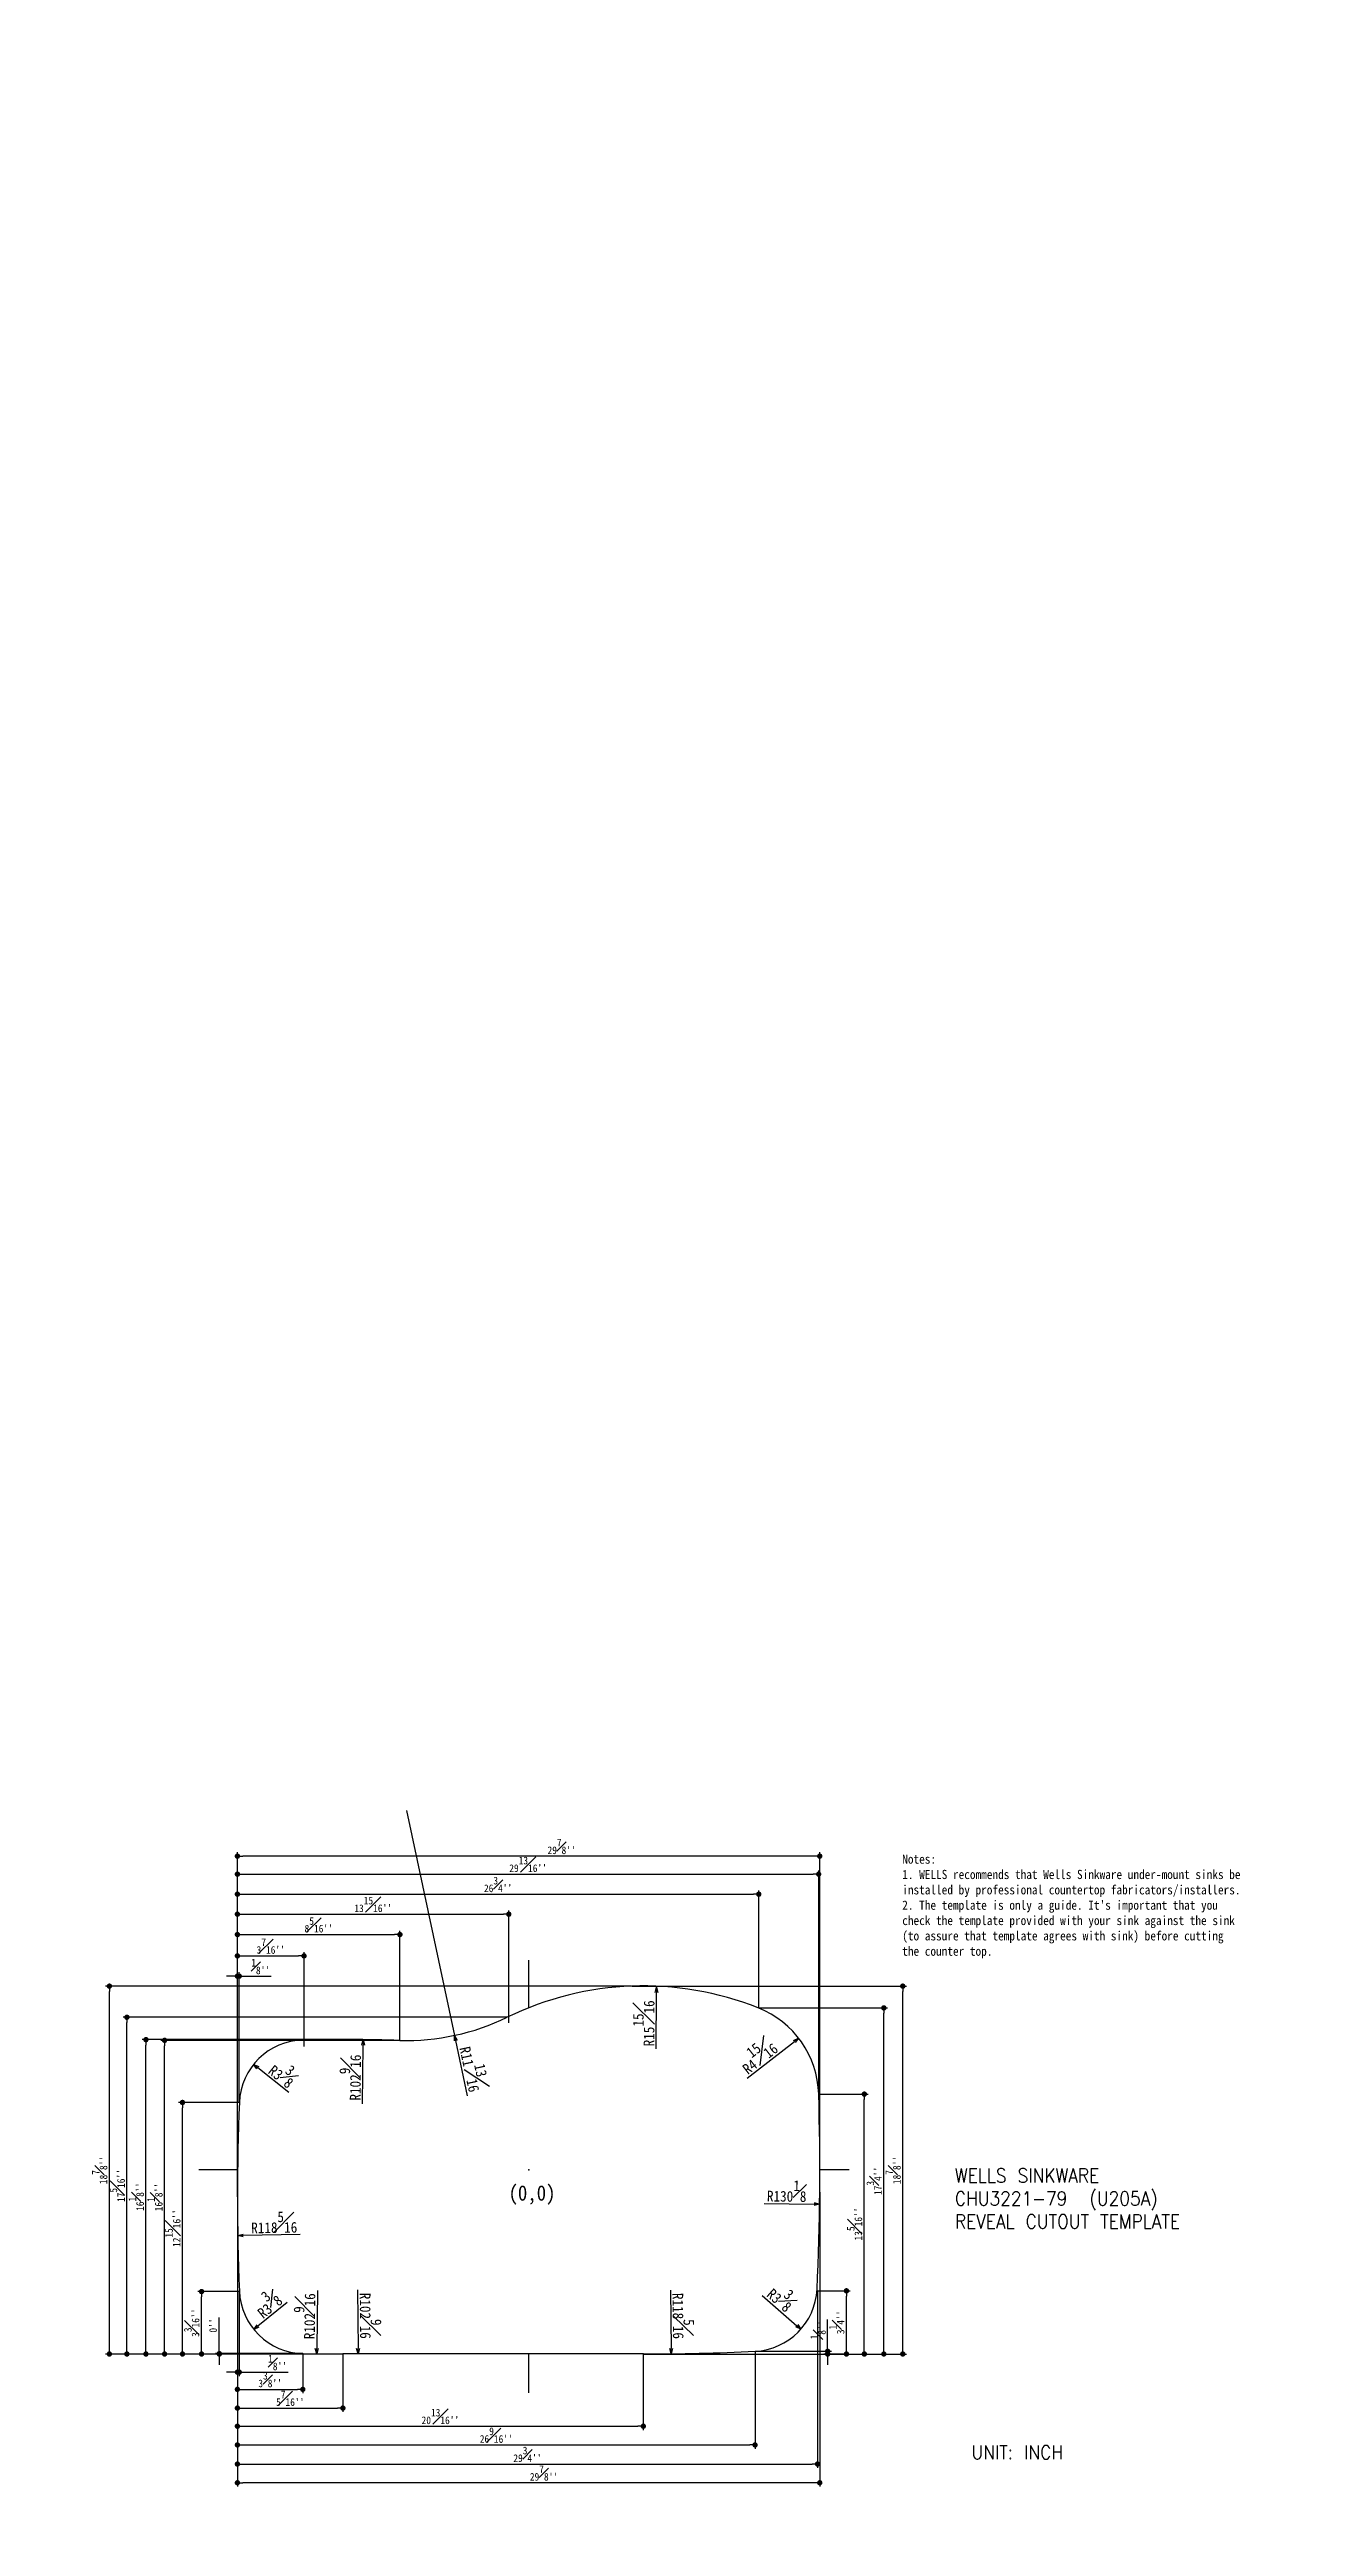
# Model space of a CAD drawing. Extents: x 9668 to 31683, y -16542 to -3912.
# Drawn here: x 28433 to 30058, y -14572 to -11342 of the extents above; entities that cross this region are included whole.
import ezdxf

# ---------------------------------------------------------------- set-up
doc = ezdxf.new("R2010")
doc.units = 0
doc.header["$LTSCALE"] = 40
doc.header["$MEASUREMENT"] = 0
doc.layers.get('0').update_dxf_attribs({"linetype": 'CONTINUOUS'})
doc.layers.get('DEFPOINTS').update_dxf_attribs({"color": 5, "linetype": 'CONTINUOUS'})
doc.layers.add('DIM', color=5, linetype='CONTINUOUS')
doc.styles.get("Standard").update_dxf_attribs({"font": 'SimSun.ttf', "width": 0.9})
doc.dimstyles.new('ISO-25', dxfattribs={"dimtxt": 2.5, "dimasz": 2.5, "dimexe": 1.25, "dimexo": 0.625, "dimtad": 1, "dimtxsty": 'STANDARD', "dimcen": 2.5, "dimadec": 0, "dimazin": 0, "dimtfac": 1, "dimtmove": 0, "dimatfit": 3, "dimfxl": 1, "dimarcsym": 0})

# ---------------------------------------------------------------- blocks, each defined once
blk = doc.blocks.new('_Open30')
at = {"color": 0, "linetype": 'ByBlock', "lineweight": -2}
for p, q in [((-1, 0.27), (0, 0)), ((0, 0), (-1, -0.27)), ((0, 0), (-1, 0))]:
    blk.add_line(p, q, dxfattribs=at)
blk = doc.blocks.new('*D51')
at = {"color": 0, "lineweight": -2}
blk.add_line((29224.1, -13949.1), (29224.4, -13875.5), dxfattribs=at)
at = {"layer": 'DEFPOINTS', "color": 0}
for p in [(29224.4, -13868.5), (29222.9, -14273.5)]:
    blk.add_point(p, dxfattribs=at)
at = {"color": 0, "lineweight": -2, "xscale": 7, "yscale": 7, "zscale": 7, "rotation": 89.78426629944427}
blk.add_blockref('_Open30', (29224.4, -13868.5), dxfattribs=at)
at = {"color": 40, "insert": (29207.7, -13915.8), "char_height": 14, "attachment_point": 5, "rotation": 89.7843}
blk.add_mtext('R15{\\H1.000000x;\\S15#16;}', dxfattribs=at)
blk = doc.blocks.new('_DOT')
at = {"color": 0, "linetype": 'ByBlock'}
blk.add_line((-0.5, 0), (-1, 0), dxfattribs=at)
at = {"color": 0, "linetype": 'ByBlock', "const_width": 0.5}
blk.add_lwpolyline([(-0.25, 0, 1), (0.25, 0, 1)], format="xyb", close=True, dxfattribs=at)
blk = doc.blocks.new('*D52')
at = {"color": 0, "lineweight": -2}
blk.add_line((29342.6, -13987.1), (29404, -13939.5), dxfattribs=at)
at = {"layer": 'DEFPOINTS', "color": 0}
for p in [(29409.5, -13935.2), (29310.8, -14011.8)]:
    blk.add_point(p, dxfattribs=at)
at = {"color": 0, "lineweight": -2, "xscale": 7, "yscale": 7, "zscale": 7, "rotation": 37.83657256440614}
blk.add_blockref('_Open30', (29409.5, -13935.2), dxfattribs=at)
at = {"color": 40, "insert": (29355.2, -13956.4), "char_height": 14, "attachment_point": 5, "rotation": 37.8366}
blk.add_mtext('R4{\\H1.000000x;\\S15#16;}', dxfattribs=at)
blk = doc.blocks.new('*D53')
at = {"color": 0, "lineweight": -2}
blk.add_line((29362.2, -14270.5), (29407.2, -14310.1), dxfattribs=at)
at = {"layer": 'DEFPOINTS', "color": 0}
for p in [(29348.7, -14258.6), (29412.4, -14314.7)]:
    blk.add_point(p, dxfattribs=at)
at = {"color": 0, "lineweight": -2, "xscale": 7, "yscale": 7, "zscale": 7, "rotation": 318.623576532399}
blk.add_blockref('_Open30', (29412.4, -14314.7), dxfattribs=at)
at = {"color": 40, "insert": (29388.9, -14271.9), "char_height": 14, "attachment_point": 5, "rotation": 318.6236}
blk.add_mtext('R3{\\H1.000000x;\\S3#8;}', dxfattribs=at)
blk = doc.blocks.new('*D54')
at = {"color": 0, "lineweight": -2}
blk.add_line((29364.8, -14150.6), (29429.9, -14151.5), dxfattribs=at)
at = {"layer": 'DEFPOINTS', "color": 0}
for p in [(26132.2, -14107), (29436.9, -14151.6)]:
    blk.add_point(p, dxfattribs=at)
at = {"color": 0, "lineweight": -2, "xscale": 7, "yscale": 7, "zscale": 7, "rotation": 359.2262640853022}
blk.add_blockref('_Open30', (29436.9, -14151.6), dxfattribs=at)
at = {"color": 40, "insert": (29394.1, -14134.5), "char_height": 14, "attachment_point": 5, "rotation": 359.2263}
blk.add_mtext('R130{\\H1.000000x;\\S1#8;}', dxfattribs=at)
blk = doc.blocks.new('*D55')
at = {"color": 0, "lineweight": -2}
blk.add_line((28834.9, -14263.2), (28835.5, -14339.9), dxfattribs=at)
at = {"layer": 'DEFPOINTS', "color": 0}
for p in [(28815.7, -11742), (28835.5, -14346.9)]:
    blk.add_point(p, dxfattribs=at)
at = {"color": 0, "lineweight": -2, "xscale": 7, "yscale": 7, "zscale": 7, "rotation": 270.4360628960489}
blk.add_blockref('_Open30', (28835.5, -14346.9), dxfattribs=at)
at = {"color": 40, "insert": (28851.8, -14297.1), "char_height": 14, "attachment_point": 5, "rotation": 270.4361}
blk.add_mtext('R102{\\H1.000000x;\\S9#16;}', dxfattribs=at)
blk = doc.blocks.new('*D56')
at = {"color": 0, "lineweight": -2}
blk.add_line((28841.4, -14020.7), (28842.1, -13944.1), dxfattribs=at)
at = {"layer": 'DEFPOINTS', "color": 0}
for p in [(28842.2, -13937.1), (28815.7, -16542)]:
    blk.add_point(p, dxfattribs=at)
at = {"color": 0, "lineweight": -2, "xscale": 7, "yscale": 7, "zscale": 7, "rotation": 89.41736938651412}
blk.add_blockref('_Open30', (28842.2, -13937.1), dxfattribs=at)
at = {"color": 40, "insert": (28825.1, -13986.5), "char_height": 14, "attachment_point": 5, "rotation": 89.4174}
blk.add_mtext('R102{\\H1.000000x;\\S9#16;}', dxfattribs=at)
blk = doc.blocks.new('*D57')
at = {"color": 0, "lineweight": -2}
for p, q in [((28898.5, -13638.2), (28961.3, -13931.5)), ((28978.2, -14010.3), (28962.8, -13938.4))]:
    blk.add_line(p, q, dxfattribs=at)
at = {"layer": 'DEFPOINTS', "color": 0}
for p in [(28898.5, -13638.2), (28961.3, -13931.5)]:
    blk.add_point(p, dxfattribs=at)
at = {"color": 0, "lineweight": -2, "xscale": 7, "yscale": 7, "zscale": 7, "rotation": 102.0882474618437}
blk.add_blockref('_Open30', (28961.3, -13931.5), dxfattribs=at)
at = {"color": 40, "insert": (28987.5, -13974.3), "char_height": 14, "attachment_point": 5, "rotation": 282.0882}
blk.add_mtext('R11{\\H1.000000x;\\S13#16;}', dxfattribs=at)
blk = doc.blocks.new('*D61')
at = {"color": 0, "lineweight": -2}
blk.add_line((29242.5, -14263.7), (29243.4, -14339.8), dxfattribs=at)
at = {"layer": 'DEFPOINTS', "color": 0}
for p in [(29207.2, -11342), (29243.5, -14346.8)]:
    blk.add_point(p, dxfattribs=at)
at = {"color": 0, "lineweight": -2, "xscale": 7, "yscale": 7, "zscale": 7, "rotation": 270.6910965658784}
blk.add_blockref('_Open30', (29243.5, -14346.8), dxfattribs=at)
at = {"color": 40, "insert": (29259.4, -14297.3), "char_height": 14, "attachment_point": 5, "rotation": 270.6911}
blk.add_mtext('R118{\\H1.000000x;\\S5#16;}', dxfattribs=at)
blk = doc.blocks.new('*D64')
at = {"color": 0, "lineweight": -2}
blk.add_line((28760.2, -14191.2), (28685.6, -14192.5), dxfattribs=at)
at = {"layer": 'DEFPOINTS', "color": 0}
for p in [(31683.2, -14142), (28678.6, -14192.6)]:
    blk.add_point(p, dxfattribs=at)
at = {"color": 0, "lineweight": -2, "xscale": 7, "yscale": 7, "zscale": 7, "rotation": 180.9650124530136}
blk.add_blockref('_Open30', (28678.6, -14192.6), dxfattribs=at)
at = {"color": 40, "insert": (28726.1, -14175.3), "char_height": 14, "attachment_point": 5, "rotation": 0.965}
blk.add_mtext('R118{\\H1.000000x;\\S5#16;}', dxfattribs=at)
blk = doc.blocks.new('*D65')
at = {"color": 0, "lineweight": -2}
blk.add_line((28745.2, -14006), (28704.8, -13973.7), dxfattribs=at)
at = {"layer": 'DEFPOINTS', "color": 0}
for p in [(28699.3, -13969.3), (28765.7, -14022.5)]:
    blk.add_point(p, dxfattribs=at)
at = {"color": 0, "lineweight": -2, "xscale": 7, "yscale": 7, "zscale": 7, "rotation": 141.2962860572462}
blk.add_blockref('_Open30', (28699.3, -13969.3), dxfattribs=at)
at = {"color": 40, "insert": (28739.2, -13980), "char_height": 14, "attachment_point": 5, "rotation": 321.2963}
blk.add_mtext('R3{\\H1.000000x;\\S3#8;}', dxfattribs=at)
blk = doc.blocks.new('*D66')
at = {"color": 0, "lineweight": -2}
blk.add_line((28743, -14279.8), (28705, -14310.5), dxfattribs=at)
at = {"layer": 'DEFPOINTS', "color": 0}
for p in [(28765.7, -14261.5), (28699.6, -14314.9)]:
    blk.add_point(p, dxfattribs=at)
at = {"color": 0, "lineweight": -2, "xscale": 7, "yscale": 7, "zscale": 7, "rotation": 218.9457863815607}
blk.add_blockref('_Open30', (28699.6, -14314.9), dxfattribs=at)
at = {"color": 40, "insert": (28716.3, -14280), "char_height": 14, "attachment_point": 5, "rotation": 38.9458}
blk.add_mtext('R3{\\H1.000000x;\\S3#8;}', dxfattribs=at)
blk = doc.blocks.new('*D86')
at = {"color": 0, "lineweight": -2}
for p, q in [((28678.2, -14142.6), (28678.2, -14519.9)), ((29437.1, -14136), (29437.1, -14519.9)), ((29430.1, -14514.9), (28685.2, -14514.9))]:
    blk.add_line(p, q, dxfattribs=at)
at = {"layer": 'DEFPOINTS', "color": 0}
for p in [(28678.2, -14142), (29437.1, -14135.3), (28678.2, -14514.9)]:
    blk.add_point(p, dxfattribs=at)
at = {"color": 0, "lineweight": -2, "xscale": 7, "yscale": 7, "zscale": 7, "rotation": 180}
blk.add_blockref('_DOT', (28678.2, -14514.9), dxfattribs=at)
at = {"color": 0, "lineweight": -2, "xscale": 7, "yscale": 7, "zscale": 7}
blk.add_blockref('_DOT', (29437.1, -14514.9), dxfattribs=at)
at = {"color": 40, "insert": (29077.7, -14502.2), "char_height": 10, "attachment_point": 5}
blk.add_mtext("29{\\H1.000000x;\\S7#8;}''", dxfattribs=at)
blk = doc.blocks.new('*D89')
at = {"color": 0, "lineweight": -2}
blk.add_line((28782.6, -14264), (28781.6, -14339.8), dxfattribs=at)
at = {"layer": 'DEFPOINTS', "color": 0}
for p in [(28815.7, -11742), (28781.5, -14346.8)]:
    blk.add_point(p, dxfattribs=at)
at = {"color": 0, "lineweight": -2, "xscale": 7, "yscale": 7, "zscale": 7, "rotation": 269.2471420205428}
blk.add_blockref('_Open30', (28781.5, -14346.8), dxfattribs=at)
at = {"color": 40, "insert": (28765.5, -14297.7), "char_height": 14, "attachment_point": 5, "rotation": 89.2471}
blk.add_mtext('R102{\\H1.000000x;\\S9#16;}', dxfattribs=at)
blk = doc.blocks.new('*D90')
at = {"color": 0, "lineweight": -2}
for p, q in [((29192.8, -13867.3), (29550.3, -13867.3)), ((29545.3, -14340), (29545.3, -13874.3)), ((29207.8, -14347), (29550.3, -14347))]:
    blk.add_line(p, q, dxfattribs=at)
at = {"layer": 'DEFPOINTS', "color": 0}
for p in [(29192.2, -13867.3), (29545.3, -13867.3), (29207.2, -14347)]:
    blk.add_point(p, dxfattribs=at)
at = {"color": 0, "lineweight": -2, "xscale": 7, "yscale": 7, "zscale": 7}
for p, rotation in [((29545.3, -13867.3), 90), ((29545.3, -14347), 270)]:
    blk.add_blockref('_DOT', p, dxfattribs=dict(at, rotation=rotation))
at = {"color": 40, "insert": (29532.6, -14107.1), "char_height": 10, "attachment_point": 5, "rotation": 90}
blk.add_mtext("18{\\H1.000000x;\\S7#8;}''", dxfattribs=at)
blk = doc.blocks.new('*D97')
at = {"color": 0, "lineweight": -2}
for p, q in [((29434.2, -14264.6), (29476.9, -14264.6)), ((29471.9, -14340), (29471.9, -14271.6)), ((29454.2, -14347), (29476.9, -14347))]:
    blk.add_line(p, q, dxfattribs=at)
at = {"layer": 'DEFPOINTS', "color": 0}
for p in [(29433.6, -14264.6), (29471.9, -14264.6), (29453.6, -14347)]:
    blk.add_point(p, dxfattribs=at)
at = {"color": 0, "lineweight": -2, "xscale": 7, "yscale": 7, "zscale": 7}
for p, rotation in [((29471.9, -14264.6), 90), ((29471.9, -14347), 270)]:
    blk.add_blockref('_DOT', p, dxfattribs=dict(at, rotation=rotation))
at = {"color": 40, "insert": (29459.3, -14305.8), "char_height": 10, "attachment_point": 5, "rotation": 90}
blk.add_mtext("3{\\H1.000000x;\\S1#4;}''", dxfattribs=at)
blk = doc.blocks.new('*D98')
at = {"color": 0, "lineweight": -2}
for p, q in [((29436.4, -14008.1), (29500.2, -14008.1)), ((29495.2, -14340), (29495.2, -14015.1)), ((29476.3, -14347), (29500.2, -14347))]:
    blk.add_line(p, q, dxfattribs=at)
at = {"layer": 'DEFPOINTS', "color": 0}
for p in [(29435.7, -14008.1), (29495.2, -14008.1), (29475.7, -14347)]:
    blk.add_point(p, dxfattribs=at)
at = {"color": 0, "lineweight": -2, "xscale": 7, "yscale": 7, "zscale": 7}
for p, rotation in [((29495.2, -14008.1), 90), ((29495.2, -14347), 270)]:
    blk.add_blockref('_DOT', p, dxfattribs=dict(at, rotation=rotation))
at = {"color": 40, "insert": (29482.5, -14177.5), "char_height": 10, "attachment_point": 5, "rotation": 90}
blk.add_mtext("13{\\H1.000000x;\\S5#16;}''", dxfattribs=at)
blk = doc.blocks.new('*D99')
at = {"color": 0, "lineweight": -2}
for p, q in [((29357.7, -13895.7), (29525.6, -13895.7)), ((29520.6, -14340), (29520.6, -13902.7)), ((29476.3, -14347), (29525.6, -14347))]:
    blk.add_line(p, q, dxfattribs=at)
at = {"layer": 'DEFPOINTS', "color": 0}
for p in [(29357, -13895.7), (29520.6, -13895.7), (29475.7, -14347)]:
    blk.add_point(p, dxfattribs=at)
at = {"color": 0, "lineweight": -2, "xscale": 7, "yscale": 7, "zscale": 7}
for p, rotation in [((29520.6, -13895.7), 90), ((29520.6, -14347), 270)]:
    blk.add_blockref('_DOT', p, dxfattribs=dict(at, rotation=rotation))
at = {"color": 40, "insert": (29507.9, -14121.3), "char_height": 10, "attachment_point": 5, "rotation": 90}
blk.add_mtext("17{\\H1.000000x;\\S3#4;}''", dxfattribs=at)
blk = doc.blocks.new('*D100')
at = {"color": 0, "lineweight": -2}
for p, q in [((29447.4, -14336.5), (29447.4, -14301.9)), ((29353.4, -14343.5), (29452.4, -14343.5)), ((29475, -14347), (29442.4, -14347)), ((29447.4, -14347), (29447.4, -14343.5)), ((29447.4, -14354), (29447.4, -14361))]:
    blk.add_line(p, q, dxfattribs=at)
at = {"layer": 'DEFPOINTS', "color": 0}
for p in [(29352.8, -14343.5), (29447.4, -14343.5), (29475.7, -14347)]:
    blk.add_point(p, dxfattribs=at)
at = {"color": 0, "lineweight": -2, "xscale": 7, "yscale": 7, "zscale": 7}
for p, rotation in [((29447.4, -14343.5), 270), ((29447.4, -14347), 90)]:
    blk.add_blockref('_DOT', p, dxfattribs=dict(at, rotation=rotation))
at = {"color": 40, "insert": (29434.8, -14315.7), "char_height": 10, "attachment_point": 5, "rotation": 90}
blk.add_mtext("{\\H1.000000x;\\S1#8;}''", dxfattribs=at)
blk = doc.blocks.new('*D101')
at = {"color": 0, "lineweight": -2}
for p, q in [((28841.6, -13937.1), (28554, -13937.1)), ((28559, -14340), (28559, -13944.1)), ((28815.1, -14347), (28554, -14347))]:
    blk.add_line(p, q, dxfattribs=at)
at = {"layer": 'DEFPOINTS', "color": 0}
for p in [(28559, -13937.1), (28842.2, -13937.1), (28815.7, -14347)]:
    blk.add_point(p, dxfattribs=at)
at = {"color": 0, "lineweight": -2, "xscale": 7, "yscale": 7, "zscale": 7}
for p, rotation in [((28559, -13937.1), 90), ((28559, -14347), 270)]:
    blk.add_blockref('_DOT', p, dxfattribs=dict(at, rotation=rotation))
at = {"color": 40, "insert": (28546.4, -14142), "char_height": 10, "attachment_point": 5, "rotation": 90}
blk.add_mtext("16{\\H1.000000x;\\S1#8;}''", dxfattribs=at)
blk = doc.blocks.new('*D102')
at = {"color": 0, "lineweight": -2}
for p, q in [((28680.1, -14265.6), (28626.5, -14265.6)), ((28631.5, -14340), (28631.5, -14272.6)), ((28815.1, -14347), (28626.5, -14347))]:
    blk.add_line(p, q, dxfattribs=at)
at = {"layer": 'DEFPOINTS', "color": 0}
for p in [(28631.5, -14265.6), (28680.7, -14265.6), (28815.7, -14347)]:
    blk.add_point(p, dxfattribs=at)
at = {"color": 0, "lineweight": -2, "xscale": 7, "yscale": 7, "zscale": 7}
for p, rotation in [((28631.5, -14265.6), 90), ((28631.5, -14347), 270)]:
    blk.add_blockref('_DOT', p, dxfattribs=dict(at, rotation=rotation))
at = {"color": 40, "insert": (28618.7, -14306.3), "char_height": 10, "attachment_point": 5, "rotation": 90}
blk.add_mtext("3{\\H1.000000x;\\S3#16;}''", dxfattribs=at)
blk = doc.blocks.new('*D103')
at = {"color": 0, "lineweight": -2}
for p, q in [((28654.6, -14339.5), (28654.6, -14299.6)), ((28763.4, -14346.5), (28649.6, -14346.5)), ((28815.1, -14347), (28649.6, -14347)), ((28654.6, -14347), (28654.6, -14346.5)), ((28654.6, -14354), (28654.6, -14361))]:
    blk.add_line(p, q, dxfattribs=at)
at = {"layer": 'DEFPOINTS', "color": 0}
for p in [(28654.6, -14346.5), (28764, -14346.5), (28815.7, -14347)]:
    blk.add_point(p, dxfattribs=at)
at = {"color": 0, "lineweight": -2, "xscale": 7, "yscale": 7, "zscale": 7}
for p, rotation in [((28654.6, -14346.5), 270), ((28654.6, -14347), 90)]:
    blk.add_blockref('_DOT', p, dxfattribs=dict(at, rotation=rotation))
at = {"color": 40, "insert": (28646.6, -14309.9), "char_height": 10, "attachment_point": 5, "rotation": 90}
blk.add_mtext("0''", dxfattribs=at)
blk = doc.blocks.new('*D104')
at = {"color": 0, "lineweight": -2}
for p, q in [((28680.1, -14019), (28601.6, -14019)), ((28606.6, -14340), (28606.6, -14026)), ((28815.1, -14347), (28601.6, -14347))]:
    blk.add_line(p, q, dxfattribs=at)
at = {"layer": 'DEFPOINTS', "color": 0}
for p in [(28606.6, -14019), (28680.7, -14019), (28815.7, -14347)]:
    blk.add_point(p, dxfattribs=at)
at = {"color": 0, "lineweight": -2, "xscale": 7, "yscale": 7, "zscale": 7}
for p, rotation in [((28606.6, -14019), 90), ((28606.6, -14347), 270)]:
    blk.add_blockref('_DOT', p, dxfattribs=dict(at, rotation=rotation))
at = {"color": 40, "insert": (28594, -14183), "char_height": 10, "attachment_point": 5, "rotation": 90}
blk.add_mtext("12{\\H1.000000x;\\S15#16;}''", dxfattribs=at)
blk = doc.blocks.new('*D106')
at = {"color": 0, "lineweight": -2}
for p, q in [((28889.3, -13938), (28578.3, -13938)), ((28583.3, -14340), (28583.3, -13945)), ((28815.1, -14347), (28578.3, -14347))]:
    blk.add_line(p, q, dxfattribs=at)
at = {"layer": 'DEFPOINTS', "color": 0}
for p in [(28583.3, -13938), (28890, -13938), (28815.7, -14347)]:
    blk.add_point(p, dxfattribs=at)
at = {"color": 0, "lineweight": -2, "xscale": 7, "yscale": 7, "zscale": 7}
for p, rotation in [((28583.3, -13938), 90), ((28583.3, -14347), 270)]:
    blk.add_blockref('_DOT', p, dxfattribs=dict(at, rotation=rotation))
at = {"color": 40, "insert": (28570.7, -14142.5), "char_height": 10, "attachment_point": 5, "rotation": 90}
blk.add_mtext("16{\\H1.000000x;\\S1#8;}''", dxfattribs=at)
blk = doc.blocks.new('*D107')
at = {"color": 0, "lineweight": -2}
for p, q in [((29029.3, -13907.9), (28529.2, -13907.9)), ((28534.2, -14340), (28534.2, -13914.9)), ((28815.1, -14347), (28529.2, -14347))]:
    blk.add_line(p, q, dxfattribs=at)
at = {"layer": 'DEFPOINTS', "color": 0}
for p in [(28534.2, -13907.9), (29029.9, -13907.9), (28815.7, -14347)]:
    blk.add_point(p, dxfattribs=at)
at = {"color": 0, "lineweight": -2, "xscale": 7, "yscale": 7, "zscale": 7}
for p, rotation in [((28534.2, -13907.9), 90), ((28534.2, -14347), 270)]:
    blk.add_blockref('_DOT', p, dxfattribs=dict(at, rotation=rotation))
at = {"color": 40, "insert": (28521.5, -14127.4), "char_height": 10, "attachment_point": 5, "rotation": 90}
blk.add_mtext("17{\\H1.000000x;\\S5#16;}''", dxfattribs=at)
blk = doc.blocks.new('*D108')
at = {"color": 0, "lineweight": -2}
for p, q in [((29191.5, -13867.3), (28506.4, -13867.3)), ((28511.4, -14340), (28511.4, -13874.3)), ((28815.1, -14347), (28506.4, -14347))]:
    blk.add_line(p, q, dxfattribs=at)
at = {"layer": 'DEFPOINTS', "color": 0}
for p in [(28511.4, -13867.3), (29192.2, -13867.3), (28815.7, -14347)]:
    blk.add_point(p, dxfattribs=at)
at = {"color": 0, "lineweight": -2, "xscale": 7, "yscale": 7, "zscale": 7}
for p, rotation in [((28511.4, -13867.3), 90), ((28511.4, -14347), 270)]:
    blk.add_blockref('_DOT', p, dxfattribs=dict(at, rotation=rotation))
at = {"color": 40, "insert": (28498.7, -14107.1), "char_height": 10, "attachment_point": 5, "rotation": 90}
blk.add_mtext("18{\\H1.000000x;\\S7#8;}''", dxfattribs=at)
blk = doc.blocks.new('*D114')
at = {"color": 0, "lineweight": -2}
for p, q in [((28678.2, -14142), (28678.2, -13692.8)), ((29437.1, -14134.7), (29437.1, -13692.8)), ((29430.1, -13697.8), (28685.2, -13697.8))]:
    blk.add_line(p, q, dxfattribs=at)
at = {"layer": 'DEFPOINTS', "color": 0}
for p in [(28678.2, -13697.8), (28678.2, -14142.6), (29437.1, -14135.3)]:
    blk.add_point(p, dxfattribs=at)
at = {"color": 0, "lineweight": -2, "xscale": 7, "yscale": 7, "zscale": 7, "rotation": 180}
blk.add_blockref('_DOT', (28678.2, -13697.8), dxfattribs=at)
at = {"color": 0, "lineweight": -2, "xscale": 7, "yscale": 7, "zscale": 7}
blk.add_blockref('_DOT', (29437.1, -13697.8), dxfattribs=at)
at = {"color": 40, "insert": (29100.7, -13685.2), "char_height": 10, "attachment_point": 5}
blk.add_mtext("29{\\H1.000000x;\\S7#8;}''", dxfattribs=at)
blk = doc.blocks.new('*D116')
at = {"color": 0, "lineweight": -2}
for p, q in [((28678.2, -13974.9), (28678.2, -13822.9)), ((28765, -13946), (28765, -13822.9)), ((28685.2, -13827.9), (28758, -13827.9))]:
    blk.add_line(p, q, dxfattribs=at)
at = {"layer": 'DEFPOINTS', "color": 0}
for p in [(28765, -13827.9), (28765, -13946.6), (28678.2, -13975.5)]:
    blk.add_point(p, dxfattribs=at)
at = {"color": 0, "lineweight": -2, "xscale": 7, "yscale": 7, "zscale": 7, "rotation": 180}
blk.add_blockref('_DOT', (28678.2, -13827.9), dxfattribs=at)
at = {"color": 0, "lineweight": -2, "xscale": 7, "yscale": 7, "zscale": 7}
blk.add_blockref('_DOT', (28765, -13827.9), dxfattribs=at)
at = {"color": 40, "insert": (28721.6, -13815.2), "char_height": 10, "attachment_point": 5}
blk.add_mtext("3{\\H1.000000x;\\S7#16;}''", dxfattribs=at)
blk = doc.blocks.new('*D117')
at = {"color": 0, "lineweight": -2}
for p, q in [((28671.2, -13854.3), (28664.2, -13854.3)), ((28678.2, -13975.5), (28678.2, -13849.3)), ((28678.2, -13854.3), (28680.7, -13854.3)), ((28680.7, -14018.4), (28680.7, -13849.3)), ((28687.7, -13854.3), (28722.3, -13854.3))]:
    blk.add_line(p, q, dxfattribs=at)
at = {"layer": 'DEFPOINTS', "color": 0}
for p in [(28680.7, -13854.3), (28678.2, -13976.1), (28680.7, -14019)]:
    blk.add_point(p, dxfattribs=at)
at = {"color": 0, "lineweight": -2, "xscale": 7, "yscale": 7, "zscale": 7}
blk.add_blockref('_DOT', (28678.2, -13854.3), dxfattribs=at)
at = {"color": 0, "lineweight": -2, "xscale": 7, "yscale": 7, "zscale": 7, "rotation": 180}
blk.add_blockref('_DOT', (28680.7, -13854.3), dxfattribs=at)
at = {"color": 40, "insert": (28708.5, -13841.7), "char_height": 10, "attachment_point": 5}
blk.add_mtext("{\\H1.000000x;\\S1#8;}''", dxfattribs=at)
blk = doc.blocks.new('*D118')
at = {"color": 0, "lineweight": -2}
for p, q in [((28678.2, -13937.4), (28678.2, -13795.1)), ((28685.2, -13800.1), (28883, -13800.1)), ((28890, -13937.4), (28890, -13795.1))]:
    blk.add_line(p, q, dxfattribs=at)
at = {"layer": 'DEFPOINTS', "color": 0}
for p in [(28890, -13800.1), (28678.2, -13938), (28890, -13938)]:
    blk.add_point(p, dxfattribs=at)
at = {"color": 0, "lineweight": -2, "xscale": 7, "yscale": 7, "zscale": 7, "rotation": 180}
blk.add_blockref('_DOT', (28678.2, -13800.1), dxfattribs=at)
at = {"color": 0, "lineweight": -2, "xscale": 7, "yscale": 7, "zscale": 7}
blk.add_blockref('_DOT', (28890, -13800.1), dxfattribs=at)
at = {"color": 40, "insert": (28784.1, -13787.4), "char_height": 10, "attachment_point": 5}
blk.add_mtext("8{\\H1.000000x;\\S5#16;}''", dxfattribs=at)
blk = doc.blocks.new('*D119')
at = {"color": 0, "lineweight": -2}
for p, q in [((28678.2, -13916.8), (28678.2, -13768.5)), ((28685.2, -13773.5), (29024.9, -13773.5)), ((29031.9, -13915.3), (29031.9, -13768.5))]:
    blk.add_line(p, q, dxfattribs=at)
at = {"layer": 'DEFPOINTS', "color": 0}
for p in [(29031.9, -13773.5), (28678.2, -13917.4), (29031.9, -13916)]:
    blk.add_point(p, dxfattribs=at)
at = {"color": 0, "lineweight": -2, "xscale": 7, "yscale": 7, "zscale": 7, "rotation": 180}
blk.add_blockref('_DOT', (28678.2, -13773.5), dxfattribs=at)
at = {"color": 0, "lineweight": -2, "xscale": 7, "yscale": 7, "zscale": 7}
blk.add_blockref('_DOT', (29031.9, -13773.5), dxfattribs=at)
at = {"color": 40, "insert": (28855.1, -13760.8), "char_height": 10, "attachment_point": 5}
blk.add_mtext("13{\\H1.000000x;\\S15#16;}''", dxfattribs=at)
blk = doc.blocks.new('*D120')
at = {"color": 0, "lineweight": -2}
for p, q in [((28678.2, -13975.5), (28678.2, -13742.4)), ((28685.2, -13747.4), (29350.7, -13747.4)), ((29357.7, -13895.1), (29357.7, -13742.4))]:
    blk.add_line(p, q, dxfattribs=at)
at = {"layer": 'DEFPOINTS', "color": 0}
for p in [(29357.7, -13747.4), (29357.7, -13895.7), (28678.2, -13976.1)]:
    blk.add_point(p, dxfattribs=at)
at = {"color": 0, "lineweight": -2, "xscale": 7, "yscale": 7, "zscale": 7, "rotation": 180}
blk.add_blockref('_DOT', (28678.2, -13747.4), dxfattribs=at)
at = {"color": 0, "lineweight": -2, "xscale": 7, "yscale": 7, "zscale": 7}
blk.add_blockref('_DOT', (29357.7, -13747.4), dxfattribs=at)
at = {"color": 40, "insert": (29017.9, -13734.8), "char_height": 10, "attachment_point": 5}
blk.add_mtext("26{\\H1.000000x;\\S3#4;}''", dxfattribs=at)
blk = doc.blocks.new('*D121')
at = {"color": 0, "lineweight": -2}
for p, q in [((28678.2, -13975.5), (28678.2, -13716.3)), ((28685.2, -13721.3), (29428.7, -13721.3)), ((29435.7, -14007.5), (29435.7, -13716.3))]:
    blk.add_line(p, q, dxfattribs=at)
at = {"layer": 'DEFPOINTS', "color": 0}
for p in [(29435.7, -13721.3), (28678.2, -13976.1), (29435.7, -14008.1)]:
    blk.add_point(p, dxfattribs=at)
at = {"color": 0, "lineweight": -2, "xscale": 7, "yscale": 7, "zscale": 7, "rotation": 180}
blk.add_blockref('_DOT', (28678.2, -13721.3), dxfattribs=at)
at = {"color": 0, "lineweight": -2, "xscale": 7, "yscale": 7, "zscale": 7}
blk.add_blockref('_DOT', (29435.7, -13721.3), dxfattribs=at)
at = {"color": 40, "insert": (29057, -13708.6), "char_height": 10, "attachment_point": 5}
blk.add_mtext("29{\\H1.000000x;\\S13#16;}''", dxfattribs=at)
blk = doc.blocks.new('*D122')
at = {"color": 0, "lineweight": -2}
for p, q in [((28678.2, -14329.8), (28678.2, -14398.1)), ((28763.4, -14347.1), (28763.4, -14398.1)), ((28685.2, -14393.1), (28756.4, -14393.1))]:
    blk.add_line(p, q, dxfattribs=at)
at = {"layer": 'DEFPOINTS', "color": 0}
for p in [(28678.2, -14329.2), (28763.4, -14346.5), (28763.4, -14393.1)]:
    blk.add_point(p, dxfattribs=at)
at = {"color": 0, "lineweight": -2, "xscale": 7, "yscale": 7, "zscale": 7, "rotation": 180}
blk.add_blockref('_DOT', (28678.2, -14393.1), dxfattribs=at)
at = {"color": 0, "lineweight": -2, "xscale": 7, "yscale": 7, "zscale": 7}
blk.add_blockref('_DOT', (28763.4, -14393.1), dxfattribs=at)
at = {"color": 40, "insert": (28720.8, -14380.4), "char_height": 10, "attachment_point": 5}
blk.add_mtext("3{\\H1.000000x;\\S3#8;}''", dxfattribs=at)
blk = doc.blocks.new('*D123')
at = {"color": 0, "lineweight": -2}
for p, q in [((28678.2, -14329.8), (28678.2, -14422.5)), ((28815.7, -14347.6), (28815.7, -14422.5)), ((28685.2, -14417.5), (28808.7, -14417.5))]:
    blk.add_line(p, q, dxfattribs=at)
at = {"layer": 'DEFPOINTS', "color": 0}
for p in [(28678.2, -14329.2), (28815.7, -14347), (28815.7, -14417.5)]:
    blk.add_point(p, dxfattribs=at)
at = {"color": 0, "lineweight": -2, "xscale": 7, "yscale": 7, "zscale": 7, "rotation": 180}
blk.add_blockref('_DOT', (28678.2, -14417.5), dxfattribs=at)
at = {"color": 0, "lineweight": -2, "xscale": 7, "yscale": 7, "zscale": 7}
blk.add_blockref('_DOT', (28815.7, -14417.5), dxfattribs=at)
at = {"color": 40, "insert": (28747, -14404.8), "char_height": 10, "attachment_point": 5}
blk.add_mtext("5{\\H1.000000x;\\S7#16;}''", dxfattribs=at)
blk = doc.blocks.new('*D124')
at = {"color": 0, "lineweight": -2}
for p, q in [((28678.2, -14329.8), (28678.2, -14446.2)), ((29207.2, -14347.6), (29207.2, -14446.2)), ((28685.2, -14441.2), (29200.2, -14441.2))]:
    blk.add_line(p, q, dxfattribs=at)
at = {"layer": 'DEFPOINTS', "color": 0}
for p in [(28678.2, -14329.2), (29207.2, -14347), (29207.2, -14441.2)]:
    blk.add_point(p, dxfattribs=at)
at = {"color": 0, "lineweight": -2, "xscale": 7, "yscale": 7, "zscale": 7, "rotation": 180}
blk.add_blockref('_DOT', (28678.2, -14441.2), dxfattribs=at)
at = {"color": 0, "lineweight": -2, "xscale": 7, "yscale": 7, "zscale": 7}
blk.add_blockref('_DOT', (29207.2, -14441.2), dxfattribs=at)
at = {"color": 40, "insert": (28942.7, -14428.5), "char_height": 10, "attachment_point": 5}
blk.add_mtext("20{\\H1.000000x;\\S13#16;}''", dxfattribs=at)
blk = doc.blocks.new('*D125')
at = {"color": 0, "lineweight": -2}
for p, q in [((28678.2, -14331.8), (28678.2, -14470.6)), ((29352.8, -14344.1), (29352.8, -14470.6)), ((28685.2, -14465.6), (29345.8, -14465.6))]:
    blk.add_line(p, q, dxfattribs=at)
at = {"layer": 'DEFPOINTS', "color": 0}
for p in [(28678.2, -14331.2), (29352.8, -14343.5), (29352.8, -14465.6)]:
    blk.add_point(p, dxfattribs=at)
at = {"color": 0, "lineweight": -2, "xscale": 7, "yscale": 7, "zscale": 7, "rotation": 180}
blk.add_blockref('_DOT', (28678.2, -14465.6), dxfattribs=at)
at = {"color": 0, "lineweight": -2, "xscale": 7, "yscale": 7, "zscale": 7}
blk.add_blockref('_DOT', (29352.8, -14465.6), dxfattribs=at)
at = {"color": 40, "insert": (29015.5, -14452.9), "char_height": 10, "attachment_point": 5}
blk.add_mtext("26{\\H1.000000x;\\S9#16;}''", dxfattribs=at)
blk = doc.blocks.new('*D126')
at = {"color": 0, "lineweight": -2}
for p, q in [((29434.2, -14265.2), (29434.2, -14495.5)), ((28678.2, -14333.8), (28678.2, -14495.5)), ((28685.2, -14490.5), (29427.2, -14490.5))]:
    blk.add_line(p, q, dxfattribs=at)
at = {"layer": 'DEFPOINTS', "color": 0}
for p in [(29434.2, -14264.6), (28678.2, -14333.2), (29434.2, -14490.5)]:
    blk.add_point(p, dxfattribs=at)
at = {"color": 0, "lineweight": -2, "xscale": 7, "yscale": 7, "zscale": 7, "rotation": 180}
blk.add_blockref('_DOT', (28678.2, -14490.5), dxfattribs=at)
at = {"color": 0, "lineweight": -2, "xscale": 7, "yscale": 7, "zscale": 7}
blk.add_blockref('_DOT', (29434.2, -14490.5), dxfattribs=at)
at = {"color": 40, "insert": (29056.2, -14477.9), "char_height": 10, "attachment_point": 5}
blk.add_mtext("29{\\H1.000000x;\\S3#4;}''", dxfattribs=at)
blk = doc.blocks.new('*D127')
at = {"color": 0, "lineweight": -2}
for p, q in [((28680.7, -14265.6), (28680.7, -14375.7)), ((28678.2, -14329.8), (28678.2, -14375.7)), ((28671.2, -14370.7), (28664.2, -14370.7)), ((28678.2, -14370.7), (28680.7, -14370.7)), ((28687.7, -14370.7), (28744.3, -14370.7))]:
    blk.add_line(p, q, dxfattribs=at)
at = {"layer": 'DEFPOINTS', "color": 0}
for p in [(28680.7, -14265), (28678.2, -14329.2), (28678.2, -14370.7)]:
    blk.add_point(p, dxfattribs=at)
at = {"color": 0, "lineweight": -2, "xscale": 7, "yscale": 7, "zscale": 7}
blk.add_blockref('_DOT', (28678.2, -14370.7), dxfattribs=at)
at = {"color": 0, "lineweight": -2, "xscale": 7, "yscale": 7, "zscale": 7, "rotation": 180}
blk.add_blockref('_DOT', (28680.7, -14370.7), dxfattribs=at)
at = {"color": 40, "insert": (28730.5, -14358.1), "char_height": 10, "attachment_point": 5}
blk.add_mtext("{\\H1.000000x;\\S1#8;}''", dxfattribs=at)

msp = doc.modelspace()

# ---------------------------------------------------------------- linework, layer by layer
at = {"color": 7, "lineweight": 30}
msp.add_line((29207.21973, -14346.97903), (28815.71973, -14346.97903), dxfattribs=at)
for centre, radius, start, end in [((29207.21973, -14271.97903), 405, 68.28955355, 115.96845985), ((28898.51693, -13638.1592), 300, 268.36675642, 295.96845985), ((29310.79625, -14011.84079), 125, 1.71441293, 68.28955355), ((28765.66612, -14022.47618), 85, 91.13811477, 177.65447876), ((28815.71973, -16541.97903), 2605, 88.36675642, 91.13811477), ((26132.21973, -14106.97903), 3305, 357.30195746, 1.71441293), ((31683.21973, -14141.97903), 3005, 177.65447876, 182.34552124), ((28765.66612, -14261.48189), 85, 182.34552124, 268.86188523), ((29348.65031, -14258.55192), 85, 272.77621469, 357.30195746), ((28815.71973, -11741.97903), 2605, 268.86188523, 270), ((29207.21973, -11341.97903), 3005, 270, 272.77621469)]:
    msp.add_arc(centre, radius, start, end, dxfattribs=at)
at = {"layer": 'DIM', "color": 1}
for p, q in [((29057.82165, -13895.5415), (29057.82165, -13833.60061)), ((28678.42356, -14106.97903), (28627.74668, -14106.97903)), ((29475.47311, -14106.97903), (29437.21973, -14106.97903)), ((29057.82165, -14397.70036), (29057.82165, -14346.97903))]:
    msp.add_line(p, q, dxfattribs=at)
msp.add_point((29057.82165, -14106.97903), dxfattribs=at)

# ---------------------------------------------------------------- texts
at = {"color": 0, "insert": (29544.60995, -13695.65945), "char_height": 6, "width": 442.1802523, "attachment_point": 1}
msp.add_mtext("{\\H2x;\\C4;Notes: \\P1. WELLS recommends that Wells Sinkware under-mount sinks be installed by professional countertop fabricators/installers. \\P2. The template is only a guide. It's important that you check the template provided with your sink against the sink (to assure that template agrees with sink) before cutting the counter top.}", dxfattribs=at)
at = {"color": 102, "char_height": 18, "attachment_point": 1}
for s, insert, width in [('{\\Ftxt.shx|c0;\\C3;WELLS SINKWARE\\PCHU3221-79  (U205A)\\PREVEAL CUTOUT TEMPLATE}', (29613.2267, -14105.23751), 370.8), ('{\\Ftxt.shx|c0;\\C3;UNIT: INCH}', (29634.91538, -14466.17012), 138.3381818)]:
    msp.add_mtext(s, dxfattribs=dict(at, insert=insert, width=width))
at = {"layer": 'DIM', "insert": (29031.50918, -14127.00233), "char_height": 20, "width": 120.6043725, "attachment_point": 1}
msp.add_mtext('{\\C1;(0,0)}', dxfattribs=at)

# ---------------------------------------------------------------- dimensions: what is measured, and where the dimension line sits
at = {"color": 102}
for center, mpoint, picture, middle in [((29207.2197298974, -11341.9790309151), (29243.4648921236, -14346.7604353129), '*D61', (29242.8701844974, -14297.4582303668)), ((28815.7197298973, -11741.9790309141), (28781.4914042092, -14346.7541501376), '*D89', (28782.1326011349, -14297.9590728073)), ((28815.71973, -11741.97903), (28835.5455, -14346.90359), '*D55', (28835.16711, -14297.18616)), ((29222.8982554292, -14273.5455718921), (29224.4231834958, -13868.5484427734), '*D51', (29224.2450932341, -13915.846440828)), ((28815.7197298974, -16541.9790309135), (28842.2090560567, -13937.1137147039), '*D56', (28841.7049432829, -13986.6863566095)), ((29310.7962533324, -14011.8407911403), (29409.5167065461, -13935.1643794005), '*D52', (29365.3683747733, -13969.4544941076)), ((28765.66612, -14022.47618), (28699.33298, -13969.32625), '*D65', (28728.81943, -13992.95249)), ((26132.2197298974, -14106.979030915), (29436.9183771775, -14151.6091851229), '*D54', (29393.8589703957, -14151.0276652417)), ((31683.2197298976, -14141.9790309151), (28678.6459410256, -14192.5887851582), '*D64', (28726.4274963491, -14191.7839412961)), ((28765.66612, -14261.48189), (28699.55813, -14314.91159), '*D66', (28726.73499, -14292.94674)), ((29348.65031, -14258.55192), (29412.43287, -14314.73718), '*D53', (29377.91123, -14284.32749))]:
    dim = msp.add_radius_dim(center=center, mpoint=mpoint, dimstyle='ISO-25', override={"dimtxt": 14, "dimasz": 7, "dimexe": 5, "dimgap": 3, "dimdec": 4, "dimlfac": 0.03937, "dimdsep": 46, "dimlunit": 5, "dimblk1": 'DOT', "dimblk2": 'Open30', "dimsah": 1, "dimclrt": 40, "dimfrac": 1}, dxfattribs=at)
    dim.commit()
    dim.dimension.update_dxf_attribs({"geometry": picture, "text_midpoint": middle, "dimtype": 164})
dim = msp.add_radius_dim(center=(28898.51693, -13638.1592), mpoint=(28961.34233, -13931.50706), dimstyle='ISO-25', override={"dimtxt": 14, "dimasz": 7, "dimexe": 5, "dimgap": 3, "dimdec": 4, "dimlfac": 0.03937, "dimdsep": 46, "dimlunit": 5, "dimblk1": 'DOT', "dimblk2": 'Open30', "dimsah": 1, "dimclrt": 40, "dimfrac": 1}, dxfattribs=at)
dim.commit()
dim.dimension.update_dxf_attribs({"geometry": '*D57', "text_midpoint": (28987.49023, -13974.27795)})
for base, p1, p2, angle, picture, middle in [((28678.21973, -13697.84086), (29437.09797, -14135.3481), (28678.21973, -14142.60403), 180, '*D114', (29100.67232, -13697.84086)), ((28511.38776, -13867.2586), (28815.71973, -14346.97903), (29192.17413, -13867.2586), 90, '*D108', (28511.38776, -14107.11881)), ((29545.30496, -13867.2586), (29207.21973, -14346.97903), (29192.17413, -13867.2586), 90, '*D90', (29545.30496, -14107.11881)), ((28534.21017, -13907.86977), (28815.71973, -14346.97903), (29029.87982, -13907.86977), 90, '*D107', (28534.21017, -14127.4244)), ((29520.60061, -13895.70765), (29475.6649, -14346.97903), (29357.03577, -13895.70765), 90, '*D99', (29520.60061, -14121.34334)), ((28559.01717, -13937.11371), (28815.71973, -14346.97903), (28842.20906, -13937.11371), 90, '*D101', (28559.01717, -14142.04637)), ((28583.32806, -13938.03732), (28815.71973, -14346.97903), (28889.96644, -13938.03732), 90, '*D106', (28583.32806, -14142.50818)), ((28606.64663, -14018.9975), (28815.71973, -14346.97903), (28680.73733, -14018.9975), 90, '*D104', (28606.64663, -14182.98826)), ((29495.16966, -14008.10108), (29475.6649, -14346.97903), (29435.7403, -14008.10108), 90, '*D98', (29495.16966, -14177.54006)), ((28678.21973, -14514.88885), (29437.09797, -14135.3481), (28678.21973, -14141.97903), 180, '*D86', (29077.66686, -14514.88885)), ((28631.45363, -14265.58556), (28815.71973, -14346.97903), (28680.73733, -14265.58556), 90, '*D102', (28631.45363, -14306.2823)), ((29471.91848, -14264.55306), (29453.60092, -14346.97903), (29433.55608, -14264.55306), 90, '*D97', (29471.91848, -14305.76605)), ((28654.58744, -14346.46512), (28815.71973, -14346.97903), (28763.9778, -14346.46512), 90, '*D103', (28654.58744, -14309.90086)), ((29447.422, -14343.45215), (29475.6649, -14346.97903), (29352.76729, -14343.45215), 90, '*D100', (29447.422, -14315.66049))]:
    dim = msp.add_linear_dim(base=base, p1=p1, p2=p2, angle=angle, dimstyle='ISO-25', override={"dimtxt": 10, "dimasz": 7, "dimexe": 5, "dimgap": 3, "dimdec": 4, "dimlfac": 0.03937, "dimdsep": 46, "dimlunit": 5, "dimpost": "''", "dimblk1": 'DOT', "dimblk2": 'DOT', "dimsah": 1, "dimclrt": 40, "dimfrac": 1}, dxfattribs=at)
    dim.commit()
    dim.dimension.update_dxf_attribs({"geometry": picture, "text_midpoint": middle, "dimtype": 160})
for base, p1, p2, picture, middle in [((29435.7403, -13721.34195), (28678.21973, -13976.12488), (29435.7403, -14008.10108), '*D121', (29056.98001, -13721.34195)), ((29357.66077, -13747.44346), (28678.21973, -13976.12488), (29357.66077, -13895.70765), '*D120', (29017.94025, -13747.44346)), ((28889.96644, -13800.08296), (28678.21973, -13938.03732), (28889.96644, -13938.03732), '*D118', (28784.09309, -13800.08296)), ((28680.73733, -13854.34329), (28678.21973, -13976.12488), (28680.73733, -14018.9975), '*D117', (28708.529, -13854.34329)), ((28678.21973, -14370.72751), (28680.73733, -14264.96056), (28678.21973, -14329.22071), '*D127', (28730.54132, -14370.72751)), ((29434.18108, -14490.53066), (28678.21973, -14333.22071), (29434.18108, -14264.55306), '*D126', (29056.20041, -14490.53066)), ((28763.3528, -14393.09799), (28678.21973, -14329.22071), (28763.3528, -14346.46512), '*D122', (28720.78627, -14393.09799)), ((28815.71973, -14417.45615), (28678.21973, -14329.22071), (28815.71973, -14346.97903), '*D123', (28746.96973, -14417.45615)), ((29207.21973, -14441.24786), (28678.21973, -14329.22071), (29207.21973, -14346.97903), '*D124', (28942.71973, -14441.24786)), ((29352.76729, -14465.60602), (28678.21973, -14331.22071), (29352.76729, -14343.45215), '*D125', (29015.49351, -14465.60602))]:
    dim = msp.add_linear_dim(base=base, p1=p1, p2=p2, dimstyle='ISO-25', override={"dimtxt": 10, "dimasz": 7, "dimexe": 5, "dimgap": 3, "dimdec": 4, "dimlfac": 0.03937, "dimdsep": 46, "dimlunit": 5, "dimpost": "''", "dimblk1": 'DOT', "dimblk2": 'DOT', "dimsah": 1, "dimclrt": 40, "dimfrac": 1}, dxfattribs=at)
    dim.commit()
    dim.dimension.update_dxf_attribs({"geometry": picture, "text_midpoint": middle, "dimtype": 160})
for base, p1, p2, picture, middle in [((29031.90615, -13773.46226), (28678.21973, -13917.40995), (29031.90615, -13915.96815), '*D119', (28855.06294, -13760.7956)), ((28764.99097, -13827.88141), (28678.21973, -13975.49988), (28764.99097, -13946.60363), '*D116', (28721.60535, -13815.21475))]:
    dim = msp.add_linear_dim(base=base, p1=p1, p2=p2, dimstyle='ISO-25', override={"dimtxt": 10, "dimasz": 7, "dimexe": 5, "dimgap": 3, "dimdec": 4, "dimlfac": 0.03937, "dimdsep": 46, "dimlunit": 5, "dimpost": "''", "dimblk1": 'DOT', "dimblk2": 'DOT', "dimsah": 1, "dimclrt": 40, "dimfrac": 1}, dxfattribs=at)
    dim.commit()
    dim.dimension.update_dxf_attribs({"geometry": picture, "text_midpoint": middle})

doc.saveas('drawing.dxf')
